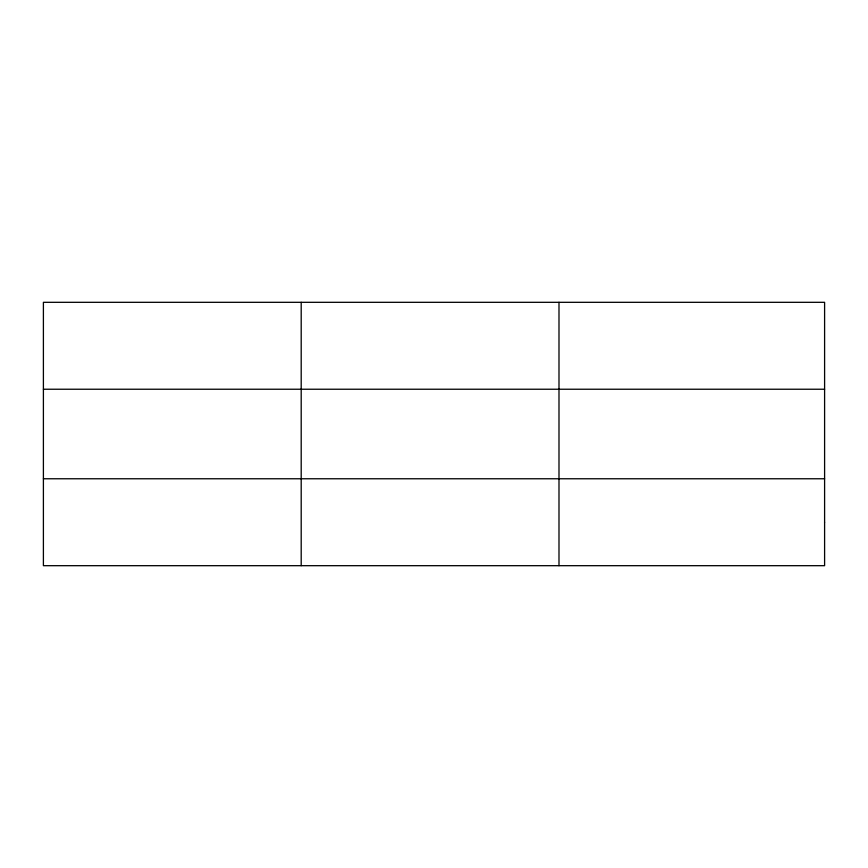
<?xml version="1.0" encoding="UTF-8"?>
<svg xmlns="http://www.w3.org/2000/svg" width="868" height="868" viewBox="0 0 868 868"><rect width="100%" height="100%" fill="white"/><g stroke="black" fill="none" stroke-linecap="round" stroke-linejoin="round"><path stroke-width="1.3" d="M301.196 565.686L301.196 302.314M558.992 565.686L558.992 302.314M43.4 389.233L824.6 389.233M43.4 478.767L824.6 478.767M824.6 522.232L824.6 565.686L43.4 565.686L43.4 302.314L824.6 302.314L824.6 522.232"/></g></svg>
